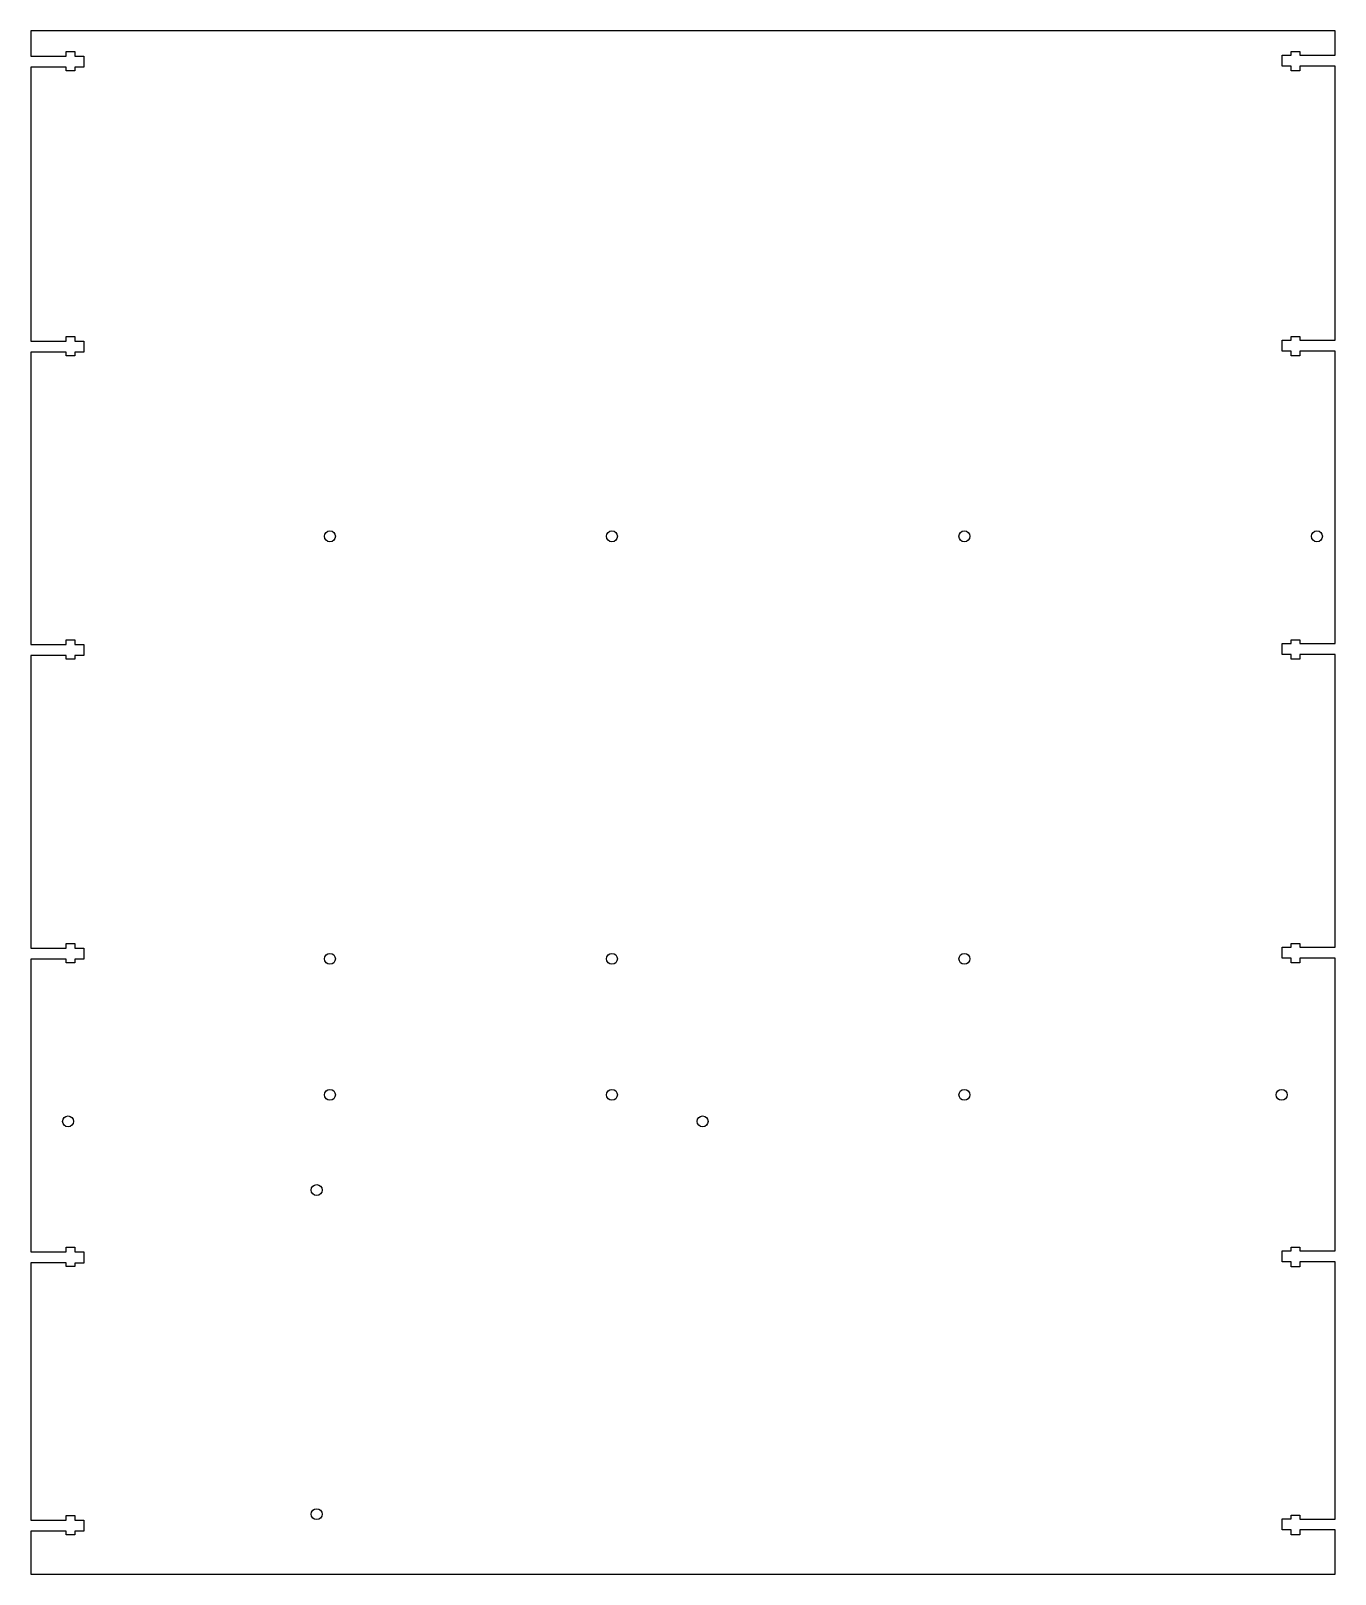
# Model space of a CAD drawing. Header units: millimetres. Extents: x -370 to 0, y -172 to 266.
import ezdxf

# ---------------------------------------------------------------- set-up
doc = ezdxf.new("R2010")
doc.units = ezdxf.units.MM
doc.layers.get('0').update_dxf_attribs({"linetype": 'CONTINUOUS'})

msp = doc.modelspace()

# ---------------------------------------------------------------- linework, layer by layer
msp.add_lwpolyline([(-10.01, -84.23), (-10.01, -84.24), (-12.51, -84.24), (-12.51, -82.89), (-15.01, -82.89), (-15.01, -79.77), (-12.51, -79.77), (-12.51, -78.74), (-12.5, -78.74), (-12.5, -78.73), (-10, -78.73), (-10, -79.79), (0, -79.79), (0, 3.31), (-10, 3.31), (-10, 1.97), (-12.5, 1.97), (-12.5, 1.97), (-12.51, 1.97), (-12.51, 3.31), (-15.01, 3.31), (-15.01, 6.44), (-12.51, 6.44), (-12.51, 7.47), (-10.01, 7.47), (-10.01, 7.47), (-10, 7.47), (-10, 6.41), (0, 6.41), (0, 89.54), (-10, 89.54), (-10, 88.17), (-12.5, 88.17), (-12.5, 88.2), (-12.51, 88.2), (-12.51, 89.54), (-15.01, 89.54), (-15.01, 92.67), (-12.51, 92.67), (-12.51, 93.7), (-10.01, 93.7), (-10.01, 93.67), (-10, 93.67), (-10, 92.64), (0, 92.64), (0, 175.63), (-10, 175.63), (-10, 174.27), (-12.5, 174.27), (-12.5, 174.29), (-12.51, 174.29), (-12.51, 175.63), (-15.01, 175.63), (-15.01, 178.76), (-12.51, 178.76), (-12.51, 179.79), (-10.01, 179.79), (-10.01, 179.77), (-10, 179.77), (-10, 178.73), (0, 178.73), (0, 256.52), (-9.98, 256.52), (-9.98, 255.17), (-10, 255.17), (-10, 255.17), (-12.5, 255.17), (-12.5, 256.52), (-14.98, 256.52), (-14.98, 259.64), (-12.5, 259.64), (-12.5, 260.67), (-12.48, 260.67), (-12.48, 260.67), (-9.98, 260.67), (-9.98, 259.62), (0, 259.62), (0, 266.5), (-370, 266.5), (-370, 259.33), (-360, 259.33), (-360, 260.67), (-357.5, 260.67), (-357.5, 259.33), (-355, 259.33), (-355, 256.21), (-357.5, 256.21), (-357.5, 255.17), (-360, 255.17), (-360, 256.23), (-370, 256.23), (-370, 178.41), (-360, 178.41), (-360, 179.77), (-357.5, 179.77), (-357.5, 178.41), (-355, 178.41), (-355, 175.29), (-357.5, 175.29), (-357.5, 174.27), (-360, 174.27), (-360, 175.31), (-370, 175.31), (-370, 92.32), (-360, 92.32), (-360, 93.67), (-357.5, 93.67), (-357.5, 92.32), (-355, 92.32), (-355, 89.2), (-357.5, 89.2), (-357.5, 88.17), (-360, 88.17), (-360, 89.22), (-370, 89.22), (-370, 6.13), (-360, 6.13), (-360, 7.47), (-357.5, 7.47), (-357.5, 6.13), (-355, 6.13), (-355, 3), (-357.5, 3), (-357.5, 1.97), (-360, 1.97), (-360, 3.03), (-370, 3.03), (-370, -80.07), (-360, -80.07), (-360, -78.73), (-357.5, -78.73), (-357.5, -80.07), (-355, -80.07), (-355, -83.2), (-357.5, -83.2), (-357.5, -84.23), (-360, -84.23), (-360, -83.17), (-370, -83.17), (-370, -156.19), (-360, -156.19), (-360, -154.83), (-357.5, -154.83), (-357.5, -156.19), (-355, -156.19), (-355, -159.32), (-357.5, -159.32), (-357.5, -160.33), (-360, -160.33), (-360, -159.29), (-370, -159.29), (-370, -171.5), (0, -171.5), (0, -158.97), (-10, -158.97), (-10, -160.33), (-12.5, -160.33), (-12.5, -160.31), (-12.51, -160.31), (-12.51, -158.97), (-15.01, -158.97), (-15.01, -155.85), (-12.51, -155.85), (-12.51, -154.81), (-10.01, -154.81), (-10.01, -154.83), (-10, -154.83), (-10, -155.87), (0, -155.87), (0, -82.89), (-10, -82.89), (-10, -84.23)], close=True)
for centre in [(-285.16, 123.05), (-205.16, 123.05), (-105.16, 123.05), (-5.16, 123.05), (-285.16, 3.13), (-205.16, 3.13), (-105.16, 3.13), (-285.16, -35.47), (-205.16, -35.47), (-105.16, -35.47), (-15.16, -35.47), (-359.45, -43), (-179.45, -43), (-288.92, -62.5), (-288.92, -154.48)]:
    msp.add_circle(centre, 1.55)

doc.saveas('drawing.dxf')
